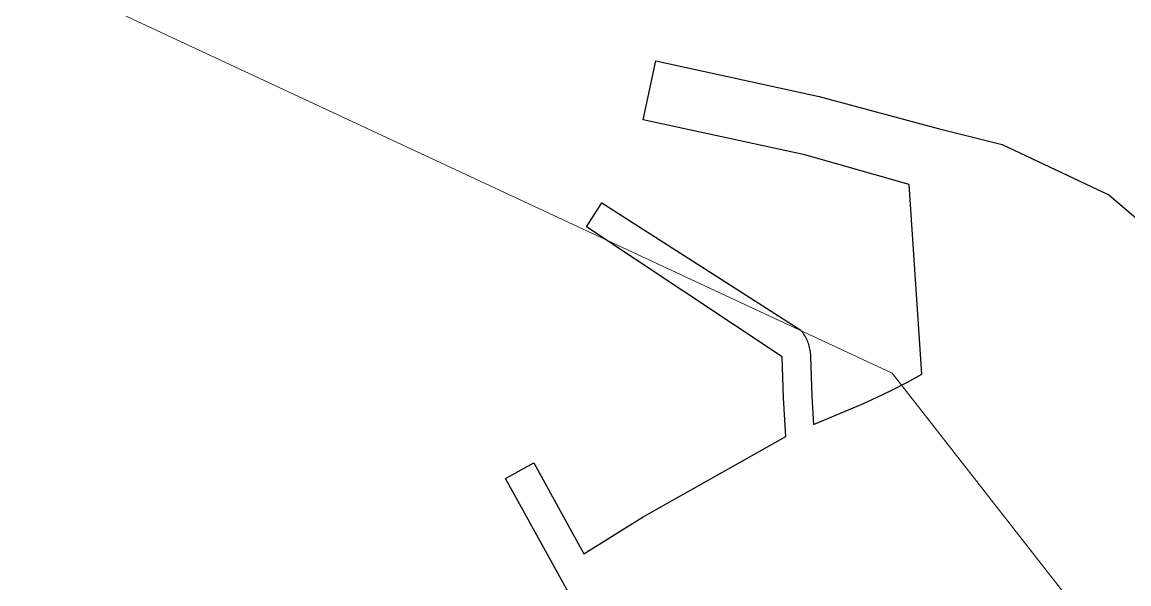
# Model space of a CAD drawing. Header units: millimetres. Extents: x 617751 to 636088, y 68402 to 77988.
# Drawn here: x 623718.1 to 623870.1, y 70381.7 to 70458.8 of the extents above; entities that cross this region are included whole.
import ezdxf

# ---------------------------------------------------------------- set-up
doc = ezdxf.new("R2010")
doc.units = ezdxf.units.MM
doc.header["$LTSCALE"] = 3
doc.header["$MEASUREMENT"] = 0
doc.layers.add('ALINHAMENTO PREDIAL', color=120, linetype='Continuous')
doc.layers.add('BAIRRO', color=30, linetype='Continuous')

msp = doc.modelspace()

# ---------------------------------------------------------------- linework, layer by layer
at = {"layer": 'ALINHAMENTO PREDIAL'}
for points in [[(623839.95, 70436.47), (623825.65, 70440.54), (623803.42, 70445.36), (623805.18, 70453.45), (623827.61, 70448.59), (623843.94, 70444.19), (623852.73, 70441.98), (623867.38, 70435.09), (623870.8, 70432.19), (623885.04, 70416.18), (623893.41, 70396.05), (623895.52, 70390.56), (623904.03, 70387.12), (623920.71, 70379.49), (623927.28, 70375.66), (623940.21, 70365.79), (623944.68, 70359.25), (623953.85, 70347.25), (623962.21, 70334.91)], [(623839.95, 70436.47), (623825.65, 70440.54), (623803.42, 70445.36), (623805.18, 70453.45), (623827.61, 70448.59), (623843.94, 70444.19), (623852.73, 70441.98), (623867.38, 70435.09), (623870.8, 70432.19), (623885.04, 70416.18), (623893.41, 70396.05), (623895.52, 70390.56), (623904.03, 70387.12), (623920.71, 70379.49), (623927.28, 70375.66), (623940.21, 70365.79), (623944.68, 70359.25), (623953.85, 70347.25), (623962.21, 70334.91)], [(623839.95, 70436.47), (623825.65, 70440.54), (623803.42, 70445.36), (623805.18, 70453.45), (623827.61, 70448.59), (623843.94, 70444.19), (623852.73, 70441.98), (623867.38, 70435.09), (623870.8, 70432.19), (623885.04, 70416.18), (623893.41, 70396.05), (623895.52, 70390.56), (623904.03, 70387.12), (623920.71, 70379.49), (623927.28, 70375.66), (623940.21, 70365.79), (623944.68, 70359.25), (623953.85, 70347.25), (623962.21, 70334.91)], [(623839.95, 70436.47), (623825.65, 70440.54), (623803.42, 70445.36), (623805.18, 70453.45), (623827.61, 70448.59), (623843.94, 70444.19), (623852.73, 70441.98), (623867.38, 70435.09), (623870.8, 70432.19), (623885.04, 70416.18), (623893.41, 70396.05), (623895.52, 70390.56), (623904.03, 70387.12), (623920.71, 70379.49), (623927.28, 70375.66), (623940.21, 70365.79), (623944.68, 70359.25), (623953.85, 70347.25), (623962.21, 70334.91)], [(623839.95, 70436.47), (623825.65, 70440.54), (623803.42, 70445.36), (623805.18, 70453.45), (623827.61, 70448.59), (623843.94, 70444.19), (623852.73, 70441.98), (623867.38, 70435.09), (623870.8, 70432.19), (623885.04, 70416.18), (623893.41, 70396.05), (623895.52, 70390.56), (623904.03, 70387.12), (623920.71, 70379.49), (623927.28, 70375.66), (623940.21, 70365.79), (623944.68, 70359.25), (623953.85, 70347.25), (623962.21, 70334.91)], [(623839.95, 70436.47), (623825.65, 70440.54), (623803.42, 70445.36), (623805.18, 70453.45), (623827.61, 70448.59), (623843.94, 70444.19), (623852.73, 70441.98), (623867.38, 70435.09), (623870.8, 70432.19), (623885.04, 70416.18), (623893.41, 70396.05), (623895.52, 70390.56), (623904.03, 70387.12), (623920.71, 70379.49), (623927.28, 70375.66), (623940.21, 70365.79), (623944.68, 70359.25), (623953.85, 70347.25), (623962.21, 70334.91)], [(623839.95, 70436.47), (623825.65, 70440.54), (623803.42, 70445.36), (623805.18, 70453.45), (623827.61, 70448.59), (623843.94, 70444.19), (623852.73, 70441.98), (623867.38, 70435.09), (623870.8, 70432.19), (623885.04, 70416.18), (623893.41, 70396.05), (623895.52, 70390.56), (623904.03, 70387.12), (623920.71, 70379.49), (623927.28, 70375.66), (623940.21, 70365.79), (623944.68, 70359.25), (623953.85, 70347.25), (623962.21, 70334.91)], [(623839.95, 70436.47), (623825.65, 70440.54), (623803.42, 70445.36), (623805.18, 70453.45), (623827.61, 70448.59), (623843.94, 70444.19), (623852.73, 70441.98), (623867.38, 70435.09), (623870.8, 70432.19), (623885.04, 70416.18), (623893.41, 70396.05), (623895.52, 70390.56), (623904.03, 70387.12), (623920.71, 70379.49), (623927.28, 70375.66), (623940.21, 70365.79), (623944.68, 70359.25), (623953.85, 70347.25), (623962.21, 70334.91)], [(623801.1, 70366.17), (623784.55, 70396.15), (623788.4, 70398.27), (623795.3, 70385.78), (623803.45, 70390.85), (623823.05, 70401.91), (623822.69, 70407.22), (623822.52, 70412.82), (623795.64, 70430.66), (623797.74, 70433.95), (623824.97, 70416.6), (623825.1, 70416.44), (623825.23, 70416.29), (623825.35, 70416.12), (623825.46, 70415.96), (623825.57, 70415.79), (623825.67, 70415.62), (623825.77, 70415.44), (623825.86, 70415.26), (623825.94, 70415.08), (623826.02, 70414.89), (623826.09, 70414.7), (623826.15, 70414.51), (623826.21, 70414.32), (623826.26, 70414.13), (623826.3, 70413.93), (623826.34, 70413.73), (623826.37, 70413.54), (623826.39, 70413.34), (623826.41, 70413.14), (623826.42, 70412.94), (623826.59, 70407.41), (623826.85, 70403.56), (623833.36, 70406.31), (623835.5, 70407.24), (623837.6, 70408.24), (623839.67, 70409.31), (623841.7, 70410.46), (623839.95, 70436.47)], [(623801.1, 70366.17), (623784.55, 70396.15), (623788.4, 70398.27), (623795.3, 70385.78), (623803.45, 70390.85), (623823.05, 70401.91), (623822.69, 70407.22), (623822.52, 70412.82), (623795.64, 70430.66), (623797.74, 70433.95), (623824.97, 70416.6), (623825.1, 70416.44), (623825.23, 70416.29), (623825.35, 70416.12), (623825.46, 70415.96), (623825.57, 70415.79), (623825.67, 70415.62), (623825.77, 70415.44), (623825.86, 70415.26), (623825.94, 70415.08), (623826.02, 70414.89), (623826.09, 70414.7), (623826.15, 70414.51), (623826.21, 70414.32), (623826.26, 70414.13), (623826.3, 70413.93), (623826.34, 70413.73), (623826.37, 70413.54), (623826.39, 70413.34), (623826.41, 70413.14), (623826.42, 70412.94), (623826.59, 70407.41), (623826.85, 70403.56), (623833.36, 70406.31), (623835.5, 70407.24), (623837.6, 70408.24), (623839.67, 70409.31), (623841.7, 70410.46), (623839.95, 70436.47)], [(623801.1, 70366.17), (623784.55, 70396.15), (623788.4, 70398.27), (623795.3, 70385.78), (623803.45, 70390.85), (623823.05, 70401.91), (623822.69, 70407.22), (623822.52, 70412.82), (623795.64, 70430.66), (623797.74, 70433.95), (623824.97, 70416.6), (623825.1, 70416.44), (623825.23, 70416.29), (623825.35, 70416.12), (623825.46, 70415.96), (623825.57, 70415.79), (623825.67, 70415.62), (623825.77, 70415.44), (623825.86, 70415.26), (623825.94, 70415.08), (623826.02, 70414.89), (623826.09, 70414.7), (623826.15, 70414.51), (623826.21, 70414.32), (623826.26, 70414.13), (623826.3, 70413.93), (623826.34, 70413.73), (623826.37, 70413.54), (623826.39, 70413.34), (623826.41, 70413.14), (623826.42, 70412.94), (623826.59, 70407.41), (623826.85, 70403.56), (623833.36, 70406.31), (623835.5, 70407.24), (623837.6, 70408.24), (623839.67, 70409.31), (623841.7, 70410.46), (623839.95, 70436.47)], [(623801.1, 70366.17), (623784.55, 70396.15), (623788.4, 70398.27), (623795.3, 70385.78), (623803.45, 70390.85), (623823.05, 70401.91), (623822.69, 70407.22), (623822.52, 70412.82), (623795.64, 70430.66), (623797.74, 70433.95), (623824.97, 70416.6), (623825.1, 70416.44), (623825.23, 70416.29), (623825.35, 70416.12), (623825.46, 70415.96), (623825.57, 70415.79), (623825.67, 70415.62), (623825.77, 70415.44), (623825.86, 70415.26), (623825.94, 70415.08), (623826.02, 70414.89), (623826.09, 70414.7), (623826.15, 70414.51), (623826.21, 70414.32), (623826.26, 70414.13), (623826.3, 70413.93), (623826.34, 70413.73), (623826.37, 70413.54), (623826.39, 70413.34), (623826.41, 70413.14), (623826.42, 70412.94), (623826.59, 70407.41), (623826.85, 70403.56), (623833.36, 70406.31), (623835.5, 70407.24), (623837.6, 70408.24), (623839.67, 70409.31), (623841.7, 70410.46), (623839.95, 70436.47)], [(623801.1, 70366.17), (623784.55, 70396.15), (623788.4, 70398.27), (623795.3, 70385.78), (623803.45, 70390.85), (623823.05, 70401.91), (623822.69, 70407.22), (623822.52, 70412.82), (623795.64, 70430.66), (623797.74, 70433.95), (623824.97, 70416.6), (623825.1, 70416.44), (623825.23, 70416.29), (623825.35, 70416.12), (623825.46, 70415.96), (623825.57, 70415.79), (623825.67, 70415.62), (623825.77, 70415.44), (623825.86, 70415.26), (623825.94, 70415.08), (623826.02, 70414.89), (623826.09, 70414.7), (623826.15, 70414.51), (623826.21, 70414.32), (623826.26, 70414.13), (623826.3, 70413.93), (623826.34, 70413.73), (623826.37, 70413.54), (623826.39, 70413.34), (623826.41, 70413.14), (623826.42, 70412.94), (623826.59, 70407.41), (623826.85, 70403.56), (623833.36, 70406.31), (623835.5, 70407.24), (623837.6, 70408.24), (623839.67, 70409.31), (623841.7, 70410.46), (623839.95, 70436.47)], [(623801.1, 70366.17), (623784.55, 70396.15), (623788.4, 70398.27), (623795.3, 70385.78), (623803.45, 70390.85), (623823.05, 70401.91), (623822.69, 70407.22), (623822.52, 70412.82), (623795.64, 70430.66), (623797.74, 70433.95), (623824.97, 70416.6), (623825.1, 70416.44), (623825.23, 70416.29), (623825.35, 70416.12), (623825.46, 70415.96), (623825.57, 70415.79), (623825.67, 70415.62), (623825.77, 70415.44), (623825.86, 70415.26), (623825.94, 70415.08), (623826.02, 70414.89), (623826.09, 70414.7), (623826.15, 70414.51), (623826.21, 70414.32), (623826.26, 70414.13), (623826.3, 70413.93), (623826.34, 70413.73), (623826.37, 70413.54), (623826.39, 70413.34), (623826.41, 70413.14), (623826.42, 70412.94), (623826.59, 70407.41), (623826.85, 70403.56), (623833.36, 70406.31), (623835.5, 70407.24), (623837.6, 70408.24), (623839.67, 70409.31), (623841.7, 70410.46), (623839.95, 70436.47)], [(623801.1, 70366.17), (623784.55, 70396.15), (623788.4, 70398.27), (623795.3, 70385.78), (623803.45, 70390.85), (623823.05, 70401.91), (623822.69, 70407.22), (623822.52, 70412.82), (623795.64, 70430.66), (623797.74, 70433.95), (623824.97, 70416.6), (623825.1, 70416.44), (623825.23, 70416.29), (623825.35, 70416.12), (623825.46, 70415.96), (623825.57, 70415.79), (623825.67, 70415.62), (623825.77, 70415.44), (623825.86, 70415.26), (623825.94, 70415.08), (623826.02, 70414.89), (623826.09, 70414.7), (623826.15, 70414.51), (623826.21, 70414.32), (623826.26, 70414.13), (623826.3, 70413.93), (623826.34, 70413.73), (623826.37, 70413.54), (623826.39, 70413.34), (623826.41, 70413.14), (623826.42, 70412.94), (623826.59, 70407.41), (623826.85, 70403.56), (623833.36, 70406.31), (623835.5, 70407.24), (623837.6, 70408.24), (623839.67, 70409.31), (623841.7, 70410.46), (623839.95, 70436.47)], [(623801.1, 70366.17), (623784.55, 70396.15), (623788.4, 70398.27), (623795.3, 70385.78), (623803.45, 70390.85), (623823.05, 70401.91), (623822.69, 70407.22), (623822.52, 70412.82), (623795.64, 70430.66), (623797.74, 70433.95), (623824.97, 70416.6), (623825.1, 70416.44), (623825.23, 70416.29), (623825.35, 70416.12), (623825.46, 70415.96), (623825.57, 70415.79), (623825.67, 70415.62), (623825.77, 70415.44), (623825.86, 70415.26), (623825.94, 70415.08), (623826.02, 70414.89), (623826.09, 70414.7), (623826.15, 70414.51), (623826.21, 70414.32), (623826.26, 70414.13), (623826.3, 70413.93), (623826.34, 70413.73), (623826.37, 70413.54), (623826.39, 70413.34), (623826.41, 70413.14), (623826.42, 70412.94), (623826.59, 70407.41), (623826.85, 70403.56), (623833.36, 70406.31), (623835.5, 70407.24), (623837.6, 70408.24), (623839.67, 70409.31), (623841.7, 70410.46), (623839.95, 70436.47)]]:
    msp.add_lwpolyline(points, dxfattribs=at)
at = {"layer": 'BAIRRO', "lineweight": 20}
msp.add_lwpolyline([(621836.65, 70352.57), (621998.65, 70417.57), (622216.65, 70506.57), (622274.65, 70524.57), (622443.65, 70550.57), (622689.65, 70556.57), (622996.65, 70582.57), (623902.65, 70239.57), (623873.65, 70364.57), (623837.65, 70410.57), (623719.65, 70465.57), (623631.65, 70576.57), (623647.65, 70677.57), (623755.65, 70682.57), (623866.65, 70611.57), (623952.65, 70494.57), (624082.65, 70465.57)], dxfattribs=at)

doc.saveas('drawing.dxf')
